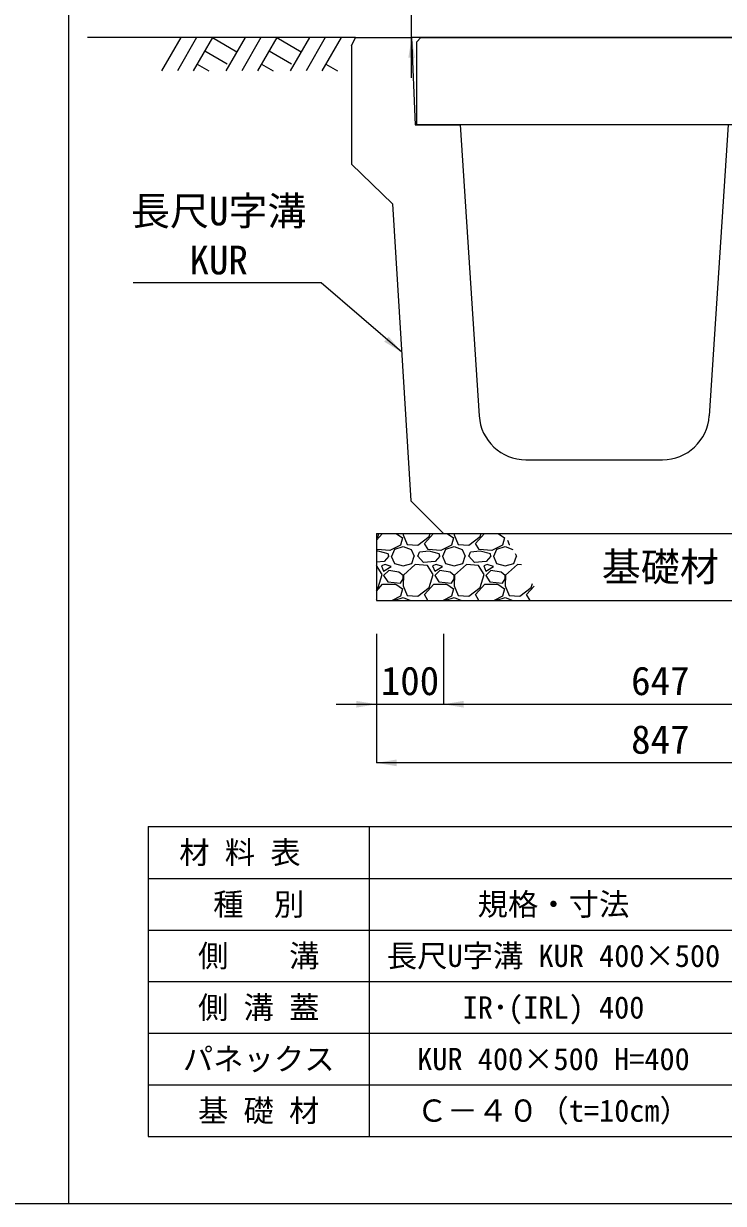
# Model space of a CAD drawing. Units: millimetres at full size, sheet at 1:40. Extents: x 206103 to 244503, y 883348 to 903496.
# Drawn here: x 230436 to 231481, y 883348 to 885109 of the extents above; entities that cross this region are included whole.
import ezdxf
from ezdxf.enums import TextEntityAlignment as Align

# ---------------------------------------------------------------- set-up
doc = ezdxf.new("R2010")
doc.units = ezdxf.units.MM
doc.header["$LTSCALE"] = 40
for name, color, linetype, lineweight in [('0_2', 7, 'Continuous', 20), ('Defpoints_3', 8, 'Continuous', 0), ('図枠', 5, 'Continuous', 13), ('基礎材', 7, 'Continuous', 15), ('寸法・材料表', 7, 'Continuous', 13), ('寸法線', 7, 'Continuous', 13), ('引出線', 4, 'Continuous', 13), ('本体', 2, 'Continuous', 13), ('ﾊｯﾁﾝｸﾞ', 7, 'Continuous', 5)]:
    doc.layers.add(name, color=color, linetype=linetype, lineweight=lineweight)
doc.layers.add('文字', color=7, linetype='Continuous')
doc.styles.add('ＭＳ ゴシック', font='')
doc.styles.get('ＭＳ ゴシック').set_extended_font_data('MS Gothic')

# ---------------------------------------------------------------- blocks, each defined once
blk = doc.blocks.new('filled_arrow')
at = {"color": 0, "linetype": 'Continuous', "lineweight": -2}
blk.add_solid([(7.5, 1.25), (0, 0), (7.5, -1.25)], dxfattribs=at)

msp = doc.modelspace()

# ---------------------------------------------------------------- linework, layer by layer
at = {"layer": '0_2'}
msp.add_line((230931.21, 885088.33), (230531.21, 885088.33), dxfattribs=at)
at = {"layer": 'Defpoints_3'}
for p, q in [((230621.89, 883910.77), (232384.53, 883910.77)), ((230621.89, 883910.77), (230621.89, 883833.33)), ((230951.89, 883910.77), (230951.89, 883833.33))]:
    msp.add_line(p, q, dxfattribs=at)
at = {"layer": '図枠'}
for p, q in [((230503.21, 903148.33), (230503.21, 883348.33)), ((227303.21, 883348.33), (244503.21, 883348.33))]:
    msp.add_line(p, q, dxfattribs=at)
at = {"layer": '基礎材'}
for p, q in [((230962.71, 884348.33), (231810.09, 884348.33)), ((230962.71, 884348.33), (230962.71, 884248.33)), ((230962.71, 884248.33), (231810.09, 884248.33))]:
    msp.add_line(p, q, dxfattribs=at)
at = {"layer": '寸法・材料表'}
for p, q in [((230621.89, 883833.33), (232384.53, 883833.33)), ((230621.89, 883833.33), (230621.89, 883448.33)), ((230951.89, 883833.33), (230951.89, 883448.33)), ((230621.89, 883756.33), (232384.53, 883756.33)), ((230621.89, 883679.33), (232384.53, 883679.33)), ((230621.89, 883602.33), (232384.53, 883602.33)), ((230621.89, 883525.33), (232384.53, 883525.33)), ((230621.89, 883448.33), (232384.53, 883448.33))]:
    msp.add_line(p, q, dxfattribs=at)
at = {"layer": '寸法線'}
for p, q in [((231015.21, 885028.33), (231015.21, 885548.33)), ((231580.21, 885088.33), (231015.21, 885088.33)), ((230962.71, 884198.33), (230962.71, 884093.39)), ((230962.71, 884198.33), (230962.71, 884005.89)), ((231062.71, 884198.33), (231062.71, 884093.39)), ((231062.71, 884198.33), (231062.71, 884093.39)), ((230902.71, 884093.39), (231122.71, 884093.39)), ((231062.71, 884093.39), (231710.09, 884093.39)), ((231810.09, 884005.89), (230962.71, 884005.89))]:
    msp.add_line(p, q, dxfattribs=at)
at = {"layer": '引出線'}
msp.add_lwpolyline([(231000.34, 884618.7), (230880.13, 884722.15), (230599.29, 884722.15)], dxfattribs=at)
at = {"layer": '本体'}
for p, q in [((230925.21, 885076.33), (230931.21, 885088.33)), ((230931.21, 885088.33), (231015.21, 885088.33)), ((231015.21, 885088.33), (231020.21, 884958.33)), ((230925.21, 885076.33), (230925.21, 884899.33)), ((231020.21, 884958.33), (231087.71, 884958.33)), ((231087.71, 884958.33), (231115.95, 884523.79)), ((231487.71, 884958.33), (231459.46, 884523.79)), ((230925.21, 884899.33), (230986.71, 884840.33)), ((230986.71, 884840.33), (231013.98, 884397.06)), ((231185.8, 884458.33), (231389.61, 884458.33)), ((231062.71, 884348.33), (231013.98, 884397.06)), ((231062.71, 884348.33), (231512.71, 884348.33))]:
    msp.add_line(p, q, dxfattribs=at)
at = {"layer": '本体', "lineweight": 20}
msp.add_lwpolyline([(231022.71, 884958.33), (231022.71, 885082.33), (231028.71, 885088.33), (231546.71, 885088.33), (231552.71, 885082.33), (231552.71, 884958.33)], close=True, dxfattribs=at)
at = {"layer": '本体'}
for centre, start, end in [((231185.8, 884528.33), 183.71899, 270), ((231389.61, 884528.33), 270, 356.28101)]:
    msp.add_arc(centre, 70, start, end, dxfattribs=at)
at = {"layer": 'ﾊｯﾁﾝｸﾞ', "lineweight": 9}
for p, q in [((230670.65, 885088.33), (230642, 885038.71)), ((230694.27, 885088.33), (230665.62, 885038.71)), ((230717.89, 885088.33), (230689.24, 885038.71)), ((230717.89, 885088.33), (230754.46, 885067.22)), ((230766.65, 885088.33), (230738, 885038.71)), ((230790.27, 885088.33), (230761.62, 885038.71)), ((230813.89, 885088.33), (230785.24, 885038.71)), ((230813.89, 885088.33), (230850.46, 885067.22)), ((230862.65, 885088.33), (230834, 885038.71)), ((230886.27, 885088.33), (230857.62, 885038.71)), ((230909.89, 885088.33), (230881.24, 885038.71)), ((230706.47, 885068.55), (230739.88, 885049.26)), ((230802.47, 885068.55), (230835.88, 885049.26)), ((230695.05, 885048.76), (230712.46, 885038.71)), ((230791.05, 885048.76), (230808.46, 885038.71)), ((230887.05, 885048.76), (230904.46, 885038.71))]:
    msp.add_line(p, q, dxfattribs=at)
at = {"layer": 'ﾊｯﾁﾝｸﾞ'}
for p, q in [((230962.71, 884338.39), (230971.65, 884348.33)), ((230962.71, 884342.22), (230965.01, 884344)), ((230965.01, 884344), (230966.39, 884348.33)), ((230998.54, 884331.05), (230982.53, 884322.66)), ((230992.03, 884348.33), (231001.58, 884341.71)), ((231001.58, 884341.71), (230998.54, 884331.05)), ((231002.44, 884348.33), (231002.35, 884346.29)), ((231002.35, 884346.29), (231008.44, 884331.81)), ((231008.44, 884331.81), (231024.44, 884331.05)), ((231024.44, 884331.05), (231041.21, 884344)), ((231034.35, 884333.33), (231047.85, 884348.33)), ((231039.68, 884324.19), (231034.35, 884333.33)), ((231041.21, 884344), (231042.59, 884348.33)), ((231074.74, 884331.05), (231058.73, 884322.66)), ((231068.23, 884348.33), (231077.78, 884341.71)), ((231077.78, 884341.71), (231074.74, 884331.05)), ((231078.64, 884348.33), (231078.55, 884346.29)), ((231078.55, 884346.29), (231084.64, 884331.81)), ((231084.64, 884331.81), (231100.64, 884331.05)), ((231100.64, 884331.05), (231117.41, 884344)), ((231110.55, 884333.33), (231124.05, 884348.33)), ((231115.88, 884324.19), (231110.55, 884333.33)), ((231117.41, 884344), (231118.79, 884348.33)), ((231150.94, 884331.05), (231134.93, 884322.66)), ((231144.43, 884348.33), (231153.98, 884341.71)), ((231153.98, 884341.71), (231150.94, 884331.05)), ((231158.09, 884338.34), (231160.84, 884331.81)), ((231160.84, 884331.81), (231161.89, 884331.76)), ((230963.48, 884324.19), (230962.71, 884325.52)), ((230965.01, 884321.9), (230962.71, 884321.66)), ((230982.53, 884322.66), (230963.48, 884324.19)), ((230980.25, 884318.09), (230965.01, 884321.9)), ((230981.01, 884314.28), (230974.15, 884306.66)), ((230981.01, 884314.28), (230980.25, 884318.09)), ((230984.82, 884314.28), (230989.39, 884303.61)), ((230985.58, 884314.28), (230990.15, 884324.95)), ((230990.15, 884324.95), (231002.35, 884328.76)), ((231002.35, 884328.76), (231014.54, 884324.19)), ((231014.54, 884324.19), (231019.11, 884314.28)), ((231015.3, 884303.61), (231019.11, 884314.28)), ((231024.44, 884314.28), (231026.73, 884320.38)), ((231032.83, 884305.14), (231024.44, 884314.28)), ((231041.21, 884321.9), (231026.73, 884320.38)), ((231058.73, 884322.66), (231039.68, 884324.19)), ((231056.45, 884318.09), (231041.21, 884321.9)), ((231057.21, 884314.28), (231050.35, 884306.66)), ((231057.21, 884314.28), (231056.45, 884318.09)), ((231061.02, 884314.28), (231065.59, 884303.61)), ((231061.78, 884314.28), (231066.35, 884324.95)), ((231066.35, 884324.95), (231078.55, 884328.76)), ((231078.55, 884328.76), (231090.74, 884324.19)), ((231090.74, 884324.19), (231095.31, 884314.28)), ((231091.5, 884303.61), (231095.31, 884314.28)), ((231100.64, 884314.28), (231102.93, 884320.38)), ((231109.03, 884305.14), (231100.64, 884314.28)), ((231117.41, 884321.9), (231102.93, 884320.38)), ((231134.93, 884322.66), (231115.88, 884324.19)), ((231132.65, 884318.09), (231117.41, 884321.9)), ((231133.41, 884314.28), (231126.55, 884306.66)), ((231133.41, 884314.28), (231132.65, 884318.09)), ((231137.22, 884314.28), (231141.79, 884303.61)), ((231137.98, 884314.28), (231142.55, 884324.95)), ((231142.55, 884324.95), (231154.75, 884328.76)), ((231154.75, 884328.76), (231166.08, 884324.51)), ((231167.7, 884303.61), (231171.51, 884314.28)), ((231169.63, 884318.35), (231171.51, 884314.28)), ((230974.15, 884306.66), (230962.71, 884305.67)), ((230962.72, 884300.57), (230962.71, 884300.57)), ((230971.1, 884286.85), (230962.72, 884300.57)), ((230975.68, 884302.09), (230970.34, 884299.8)), ((230970.34, 884299.8), (230973.39, 884292.18)), ((230973.39, 884292.18), (230984.82, 884299.04)), ((230984.82, 884299.04), (230975.68, 884302.09)), ((230989.39, 884303.61), (231002.35, 884299.8)), ((231002.35, 884299.8), (231015.3, 884303.61)), ((231020.63, 884302.09), (231003.11, 884286.09)), ((231038.92, 884300.57), (231020.63, 884302.09)), ((231050.35, 884306.66), (231032.83, 884305.14)), ((231047.3, 884286.85), (231038.92, 884300.57)), ((231051.88, 884302.09), (231046.54, 884299.8)), ((231046.54, 884299.8), (231049.59, 884292.18)), ((231049.59, 884292.18), (231061.02, 884299.04)), ((231061.02, 884299.04), (231051.88, 884302.09)), ((231065.59, 884303.61), (231078.55, 884299.8)), ((231078.55, 884299.8), (231091.5, 884303.61)), ((231096.83, 884302.09), (231079.31, 884286.09)), ((231115.12, 884300.57), (231096.83, 884302.09)), ((231126.55, 884306.66), (231109.03, 884305.14)), ((231123.5, 884286.85), (231115.12, 884300.57)), ((231128.08, 884302.09), (231122.74, 884299.8)), ((231122.74, 884299.8), (231125.79, 884292.18)), ((231125.79, 884292.18), (231137.22, 884299.04)), ((231137.22, 884299.04), (231128.08, 884302.09)), ((231141.79, 884303.61), (231154.75, 884299.8)), ((231154.75, 884299.8), (231167.7, 884303.61)), ((231173.03, 884302.09), (231155.51, 884286.09)), ((231179.32, 884301.57), (231173.03, 884302.09)), ((230965.01, 884267.8), (230971.1, 884286.85)), ((230981.01, 884292.95), (230973.39, 884285.33)), ((230973.39, 884285.33), (230979.49, 884276.18)), ((230996.25, 884290.66), (230981.01, 884292.95)), ((231002.35, 884285.33), (230996.25, 884290.66)), ((230998.54, 884273.9), (231002.35, 884280.75)), ((231003.11, 884286.09), (231002.35, 884270.09)), ((231002.35, 884280.75), (231002.35, 884285.33)), ((231041.21, 884267.8), (231047.3, 884286.85)), ((231057.21, 884292.95), (231049.59, 884285.33)), ((231049.59, 884285.33), (231055.69, 884276.18)), ((231072.45, 884290.66), (231057.21, 884292.95)), ((231078.55, 884285.33), (231072.45, 884290.66)), ((231074.74, 884273.9), (231078.55, 884280.75)), ((231079.31, 884286.09), (231078.55, 884270.09)), ((231078.55, 884280.75), (231078.55, 884285.33)), ((231117.41, 884267.8), (231123.5, 884286.85)), ((231133.41, 884292.95), (231125.79, 884285.33)), ((231125.79, 884285.33), (231131.89, 884276.18)), ((231148.65, 884290.66), (231133.41, 884292.95)), ((231154.75, 884285.33), (231148.65, 884290.66)), ((231150.94, 884273.9), (231154.75, 884280.75)), ((231155.51, 884286.09), (231154.75, 884270.09)), ((231154.75, 884280.75), (231154.75, 884285.33)), ((230962.71, 884262.19), (230971.87, 884272.37)), ((230962.71, 884266.02), (230965.01, 884267.8)), ((230971.87, 884272.37), (230991.68, 884272.37)), ((230979.49, 884276.18), (230998.54, 884273.9)), ((230991.68, 884272.37), (231001.58, 884265.51)), ((231001.58, 884265.51), (230998.54, 884254.85)), ((231002.35, 884270.09), (231008.44, 884255.61)), ((231024.44, 884254.85), (231041.21, 884267.8)), ((231034.35, 884257.13), (231048.07, 884272.37)), ((231048.07, 884272.37), (231067.88, 884272.37)), ((231055.69, 884276.18), (231074.74, 884273.9)), ((231067.88, 884272.37), (231077.78, 884265.51)), ((231077.78, 884265.51), (231074.74, 884254.85)), ((231078.55, 884270.09), (231084.64, 884255.61)), ((231100.64, 884254.85), (231117.41, 884267.8)), ((231110.55, 884257.13), (231124.27, 884272.37)), ((231124.27, 884272.37), (231144.08, 884272.37)), ((231131.89, 884276.18), (231150.94, 884273.9)), ((231144.08, 884272.37), (231153.98, 884265.51)), ((231153.98, 884265.51), (231150.94, 884254.85)), ((231154.75, 884270.09), (231160.84, 884255.61)), ((231176.84, 884254.85), (231193.61, 884267.8)), ((231186.75, 884257.13), (231197.85, 884269.47)), ((231193.61, 884267.8), (231195.47, 884273.61)), ((230963.29, 884248.33), (230962.71, 884249.32)), ((230998.54, 884254.85), (230986.1, 884248.33)), ((230989.98, 884248.33), (230990.15, 884248.75)), ((230990.15, 884248.75), (231002.35, 884252.56)), ((231002.35, 884252.56), (231013.63, 884248.33)), ((231008.44, 884255.61), (231024.44, 884254.85)), ((231039.49, 884248.33), (231034.35, 884257.13)), ((231074.74, 884254.85), (231062.3, 884248.33)), ((231066.18, 884248.33), (231066.35, 884248.75)), ((231066.35, 884248.75), (231078.55, 884252.56)), ((231078.55, 884252.56), (231089.83, 884248.33)), ((231084.64, 884255.61), (231100.64, 884254.85)), ((231115.69, 884248.33), (231110.55, 884257.13)), ((231150.94, 884254.85), (231138.5, 884248.33)), ((231142.38, 884248.33), (231142.55, 884248.75)), ((231142.55, 884248.75), (231154.75, 884252.56)), ((231154.75, 884252.56), (231166.03, 884248.33)), ((231160.84, 884255.61), (231176.84, 884254.85)), ((231191.89, 884248.33), (231186.75, 884257.13))]:
    msp.add_line(p, q, dxfattribs=at)

# ---------------------------------------------------------------- block references
at = {"layer": '寸法線', "xscale": 4, "yscale": 4}
for p, rotation in [((231015.21, 885088.33), 270), ((230962.71, 884093.39), 180)]:
    msp.add_blockref('filled_arrow', p, dxfattribs=dict(at, rotation=rotation))
for p in [(231062.71, 884093.39), (231062.71, 884093.39), (230962.71, 884005.89)]:
    msp.add_blockref('filled_arrow', p, dxfattribs=at)
at = {"layer": '引出線', "xscale": 4, "yscale": 4, "rotation": 139.3}
msp.add_blockref('filled_arrow', (231000.34, 884618.7), dxfattribs=at)

# ---------------------------------------------------------------- texts
at = {"layer": '寸法・材料表', "style": 'ＭＳ ゴシック'}
msp.add_text('\u3000材 料 表', height=33.23, dxfattribs=at).set_placement((230622.94, 883872.05), align=Align.MIDDLE_LEFT)
for s, p in [('種\u3000別', (230786.89, 883794.83)), ('規格・寸法', (231226.89, 883794.83)), ('側\u3000\u3000溝', (230786.89, 883717.83)), ('長尺U字溝 KUR 400×500', (231226.89, 883717.83)), ('側 溝 蓋', (230786.89, 883640.83)), ('IR･(IRL) 400', (231226.89, 883640.83)), ('パネックス', (230786.89, 883563.83)), ('KUR 400×500 H=400', (231226.89, 883563.83)), ('基 礎 材', (230786.89, 883486.83)), ('Ｃ－４０（t=10cm）', (231226.89, 883486.83))]:
    msp.add_text(s, height=33.23, dxfattribs=at).set_placement(p, align=Align.MIDDLE_CENTER)
at = {"layer": '寸法線', "style": 'ＭＳ ゴシック'}
for s, p in [('100', (231012.71, 884128.39)), ('647', (231386.4, 884128.39)), ('847', (231386.4, 884040.89))]:
    msp.add_text(s, height=42.72, dxfattribs=at).set_placement(p, align=Align.MIDDLE_CENTER)
at = {"layer": '引出線', "style": 'ＭＳ ゴシック'}
for s, p in [('長尺U字溝', (230596.09, 884795.39)), ('KUR', (230683.51, 884722.27))]:
    msp.add_text(s, height=42.72, dxfattribs=at).set_placement(p, align=Align.BOTTOM_LEFT)
at = {"layer": '文字', "style": 'ＭＳ ゴシック'}
msp.add_text('基礎材', height=42.72, dxfattribs=at).set_placement((231386.4, 884298.33), align=Align.MIDDLE_CENTER)

doc.saveas('drawing.dxf')
